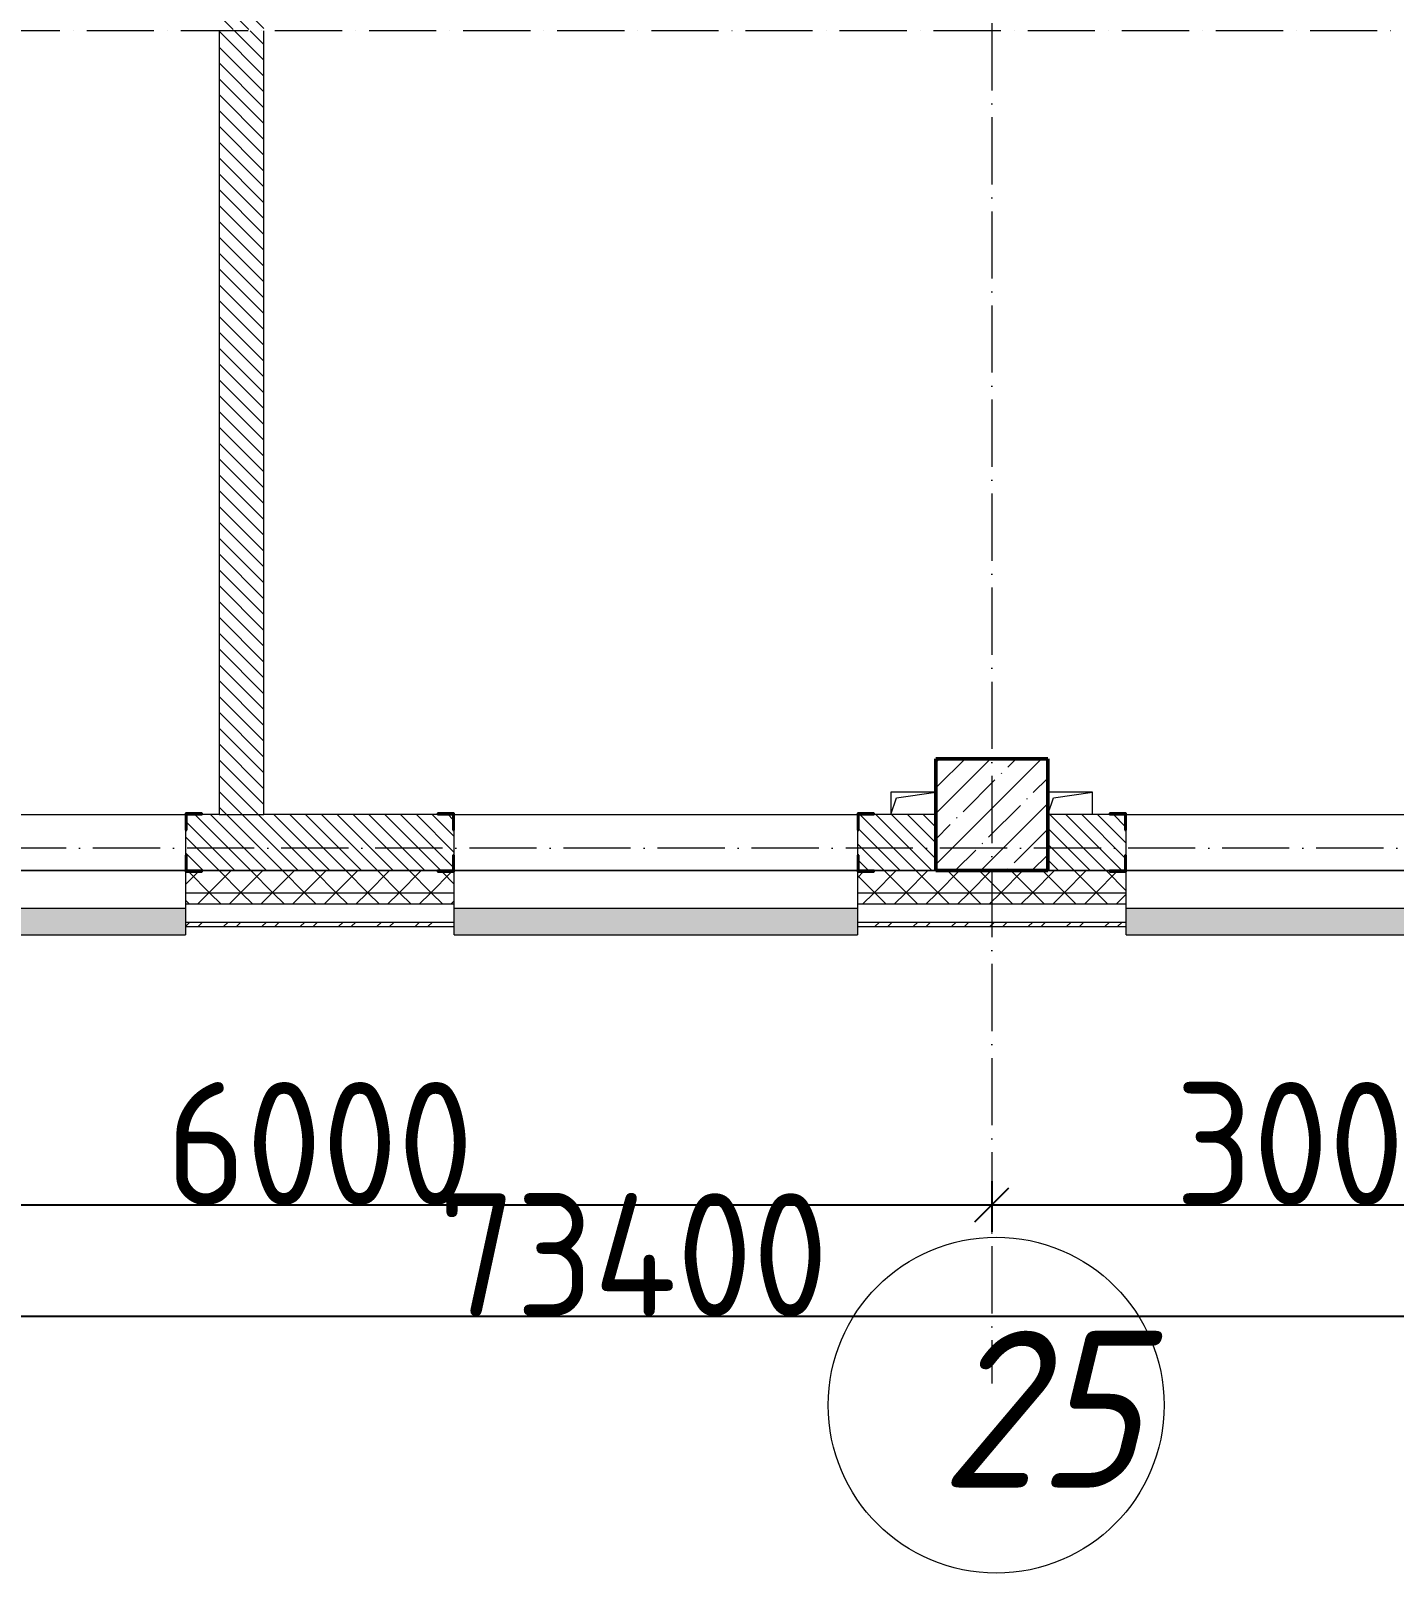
# Model space of a CAD drawing. Header units: millimetres. Extents: x -12989 to 629078, y -109036 to 555275.
# Drawn here: x 555170 to 561257, y -38472 to -31585 of the extents above; entities that cross this region are included whole.
import ezdxf

# ---------------------------------------------------------------- set-up
doc = ezdxf.new("R2010")
doc.units = ezdxf.units.MM
doc.linetypes.add('50_200_ШТРИХ_1Т_ш5_п1_п1_', pattern=[700, 500, -100, 0, -100])
for name, color, linetype, lineweight in [('A-____-____-DIMS', 7, 'Continuous', 9), ('A-GENM-____-MCUT', 7, 'Continuous', 25), ('A-GENM-____-OTLN', 7, 'Continuous', 9), ('A-GENM-____-OTLN-1', 7, 'Continuous', 25), ('A-GLAZ-____-OTLN', 7, 'Continuous', 9), ('A-WALL-____-MCUT', 7, 'Continuous', 13), ('A-WALL-____-MCUT-1', 7, 'Continuous', 9), ('A-WALL-____-OTLN', 7, 'Continuous', 9), ('A-WALL-____-PATT-1', 7, 'Continuous', 9), ('A-WALL-FNSH-MCUT-1', 7, 'Continuous', 9), ('S-COLS-____-MCUT', 7, 'Continuous', 50), ('S-COLS-____-OTLN', 7, 'Continuous', 9), ('S-GRID-____-IDEN', 7, 'Continuous', 9), ('S-GRID-____-OTLN-1', 7, '50_200_ШТРИХ_1Т_ш5_п1_п1_', 9)]:
    doc.layers.add(name, color=color, linetype=linetype, lineweight=lineweight)
doc.layers.add('A-GLAZ-____-OTLN-1', color=7, linetype='Continuous', lineweight=9, true_color=0xc0c0c0)
doc.styles.add('ISOCPEUR_I_9', font='isocpeui.ttf', dxfattribs={"width": 0.9, "height": 250})
doc.styles.add('СПДС', font='isocpeur.ttf', dxfattribs={"width": 0.9})
doc.dimstyles.new('ISO-2_5_0_9К_БОЛЬШОЙ_ОСИ', dxfattribs={"dimscale": 304.8, "dimtxt": 248.995294, "dimasz": 0.492126, "dimexe": 0.393701, "dimexo": 0, "dimgap": 0, "dimtad": 1, "dimdec": 0, "dimzin": 0, "dimdsep": 46, "dimtxsty": 'ISOCPEUR_I_9', "dimblk1": 'OBLIQUE', "dimblk2": 'OBLIQUE', "dimsah": 1, "dimcen": 0.09, "dimdle": 0.393701, "dimazin": 0, "dimtfac": 1, "dimtdec": 4, "dimtix": 1, "dimtmove": 0, "dimatfit": 3, "dimfxl": 1, "dimtvp": 1, "dimtolj": 1, "dimtzin": 0, "dimarcsym": 2})
pattern_1 = [(135, (523510.01, -90515.614), (-35.35534, -35.35534), [])]
pattern_2 = [(45, (523510.01, -90515.61), (-70.71068, 70.71068), []), (135, (523510.01, -90515.61), (-70.71068, -70.71068), [])]

# ---------------------------------------------------------------- blocks, each defined once
blk = doc.blocks.new('BSC_Колонна _Прямоугольная - 500х500-V14-АР1_План отверстий 3 этажа в осях 1-64_Ю-ЯЯ')
at = {"layer": 'S-COLS-____-OTLN'}
h = blk.add_hatch(dxfattribs=at)
h.set_pattern_fill('FP_21', color=256, style=0, pattern_type=2)
h.set_pattern_definition([(45, (-35950, -55431.04), (-114.04925, 114.04925), []), (45, (-35835.95, -55431.04), (-114.04925, 114.04925), [201.613, -40.323, 3.353, -36.97])])
h.paths.add_polyline_path([(-250, -250), (250, -250), (250, 250), (-250, 250), (-250, 177.9)], flags=0)
at = {"layer": 'S-COLS-____-MCUT'}
for p, q in [((250, 250), (-250, 250)), ((-250, 250), (-250, -250)), ((250, -250), (250, 250)), ((-250, -250), (250, -250))]:
    blk.add_line(p, q, dxfattribs=at)
blk = doc.blocks.new('Фахверк_СКБ_Уголок - 250_2700-27497298-АР1_План отверстий 3 этажа в осях 1-64_Ю-ЯЯ')
at = {"layer": 'A-GENM-____-MCUT'}
for p, q in [((200, 181), (125, 181)), ((125, 181), (125, 106)), ((131, 106), (131, 175)), ((131, 175), (200, 175)), ((200, 175), (200, 181)), ((125, 106), (131, 106)), ((131, -6), (125, -6)), ((125, -6), (125, -81)), ((131, -75), (131, -6)), ((125, -81), (200, -81)), ((200, -75), (131, -75)), ((200, -81), (200, -75))]:
    blk.add_line(p, q, dxfattribs=at)
blk = doc.blocks.new('AR_Отверстие прямоугольное _в плите_ - AR_Отверстие прямоугольное _в плите_-V178-АР1_План отверстий 3 этажа в осях 1-64_Ю-ЯЯ')
at = {"layer": 'A-GENM-____-OTLN'}
for p, q in [((100, 50), (-100, 50)), ((-100, -50), (-75, 25)), ((-75, 25), (100, 50)), ((100, -50), (100, 50))]:
    blk.add_line(p, q, dxfattribs=at)
blk = doc.blocks.new('AR_Отверстие прямоугольное _в плите_ - AR_Отверстие прямоугольное _в плите_-V185-АР1_План отверстий 3 этажа в осях 1-64_Ю-ЯЯ')
at = {"layer": 'A-GENM-____-OTLN'}
for p, q in [((100, 50), (-100, 50)), ((-100, 50), (-100, -50)), ((-100, -50), (-75, 25)), ((-75, 25), (100, 50))]:
    blk.add_line(p, q, dxfattribs=at)
blk = doc.blocks.new('Отлив_СКБ - Отлив витража_120_НВФ-31885687-АР1_План отверстий 3 этажа в осях 1-64_Ю-ЯЯ')
at = {"layer": 'A-GLAZ-____-OTLN-1'}
for points in [[(0, -2), (1800, -2), (1800, 0), (0, 0)], [(945, -120), (1800, -120), (1800, -2), (0, -2), (0, -120), (878.1, -120)]]:
    blk.add_hatch(color=256, dxfattribs=at).paths.add_polyline_path(points, flags=0)
at = {"layer": 'A-GLAZ-____-OTLN'}
for p, q in [((0, 0), (1800, 0)), ((1800, -2), (0, -2)), ((0, -120), (0, -83)), ((0, -120), (1800, -120)), ((1800, -83), (1800, -120))]:
    blk.add_line(p, q, dxfattribs=at)
blk = doc.blocks.new('Ось сетки - Круг_Ø6_00__ISO-2_5_0_9K_-25732049-АР1_План отверстий 3 этажа в осях 1-64_Ю-ЯЯ')
at = {"layer": 'S-GRID-____-IDEN'}
blk.add_circle((0, 0), 3, dxfattribs=at)
blk = doc.blocks.new('_Oblique')
at = {"color": 0, "linetype": 'ByBlock', "lineweight": -2}
blk.add_line((-0.5, -0.5), (0.5, 0.5), dxfattribs=at)
blk = doc.blocks.new('*D2966')
at = {"layer": 'A-____-____-DIMS', "color": 0, "lineweight": -2, "transparency": 16777216}
for p, q in [((313720.7, -33068.9), (313720.7, -33295)), ((319720.7, -33068.9), (319720.7, -33295)), ((313600.7, -33175), (319840.7, -33175))]:
    blk.add_line(p, q, dxfattribs=at)
at = {"layer": 'Defpoints', "color": 0, "transparency": 16777216}
for p in [(313720.7, -33068.9), (319720.7, -33068.9), (319720.7, -33175)]:
    blk.add_point(p, dxfattribs=at)
at = {"layer": 'A-____-____-DIMS', "color": 0, "lineweight": -2, "transparency": 16777216, "xscale": 150, "yscale": 150, "zscale": 150, "rotation": 180}
blk.add_blockref('_Oblique', (313720.7, -33175), dxfattribs=at)
at = {"layer": 'A-____-____-DIMS', "color": 0, "lineweight": -2, "transparency": 16777216, "xscale": 150, "yscale": 150, "zscale": 150}
blk.add_blockref('_Oblique', (319720.7, -33175), dxfattribs=at)
at = {"layer": 'A-____-____-DIMS', "color": 0, "transparency": 16777216, "insert": (316720.7, -32900.7), "char_height": 548.64, "attachment_point": 5, "style": 'СПДС'}
blk.add_mtext('\\A1;6000', dxfattribs=at)
blk = doc.blocks.new('*D2967')
at = {"layer": 'A-____-____-DIMS', "color": 0, "lineweight": -2, "transparency": 16777216}
for p, q in [((319720.7, -33068.9), (319720.7, -33295)), ((322720.7, -33068.9), (322720.7, -33295)), ((319600.7, -33175), (322840.7, -33175))]:
    blk.add_line(p, q, dxfattribs=at)
at = {"layer": 'Defpoints', "color": 0, "transparency": 16777216}
for p in [(319720.7, -33068.9), (322720.7, -33068.9), (322720.7, -33175)]:
    blk.add_point(p, dxfattribs=at)
at = {"layer": 'A-____-____-DIMS', "color": 0, "lineweight": -2, "transparency": 16777216, "xscale": 150, "yscale": 150, "zscale": 150, "rotation": 180}
blk.add_blockref('_Oblique', (319720.7, -33175), dxfattribs=at)
at = {"layer": 'A-____-____-DIMS', "color": 0, "lineweight": -2, "transparency": 16777216, "xscale": 150, "yscale": 150, "zscale": 150}
blk.add_blockref('_Oblique', (322720.7, -33175), dxfattribs=at)
at = {"layer": 'A-____-____-DIMS', "color": 0, "transparency": 16777216, "insert": (321220.7, -32900.7), "char_height": 548.64, "attachment_point": 5, "style": 'СПДС'}
blk.add_mtext('\\A1;3000', dxfattribs=at)
blk = doc.blocks.new('*D2979')
at = {"layer": 'A-____-____-DIMS', "color": 0, "lineweight": -2, "transparency": 16777216}
for p, q in [((281420.7, -33565.7), (281420.7, -33791.8)), ((354820.7, -33565.7), (354820.7, -33791.8)), ((281300.7, -33671.8), (354940.7, -33671.8))]:
    blk.add_line(p, q, dxfattribs=at)
at = {"layer": 'Defpoints', "color": 0, "transparency": 16777216}
for p in [(281420.7, -33565.7), (354820.7, -33565.7), (354820.7, -33671.8)]:
    blk.add_point(p, dxfattribs=at)
at = {"layer": 'A-____-____-DIMS', "color": 0, "lineweight": -2, "transparency": 16777216, "xscale": 150, "yscale": 150, "zscale": 150, "rotation": 180}
blk.add_blockref('_Oblique', (281420.7, -33671.8), dxfattribs=at)
at = {"layer": 'A-____-____-DIMS', "color": 0, "lineweight": -2, "transparency": 16777216, "xscale": 150, "yscale": 150, "zscale": 150}
blk.add_blockref('_Oblique', (354820.7, -33671.8), dxfattribs=at)
at = {"layer": 'A-____-____-DIMS', "color": 0, "transparency": 16777216, "insert": (318120.7, -33397.5), "char_height": 548.64, "attachment_point": 5, "style": 'СПДС'}
blk.add_mtext('\\A1;73400', dxfattribs=at)
blk = doc.blocks.new('3эт')
at = {"layer": 'S-GRID-____-OTLN-1', "color": 251, "ltscale": 0.6, "true_color": 0x636466}
for p, q in [((319720.7, 4029.4), (319720.7, -33971.9)), ((359250.7, -27932.4), (279101.9, -27932.4)), ((387845.1, -31582.4), (279101.9, -31582.4))]:
    blk.add_line(p, q, dxfattribs=at)
at = {"layer": 'S-GRID-____-IDEN', "xscale": 250, "yscale": 250, "zscale": 99.99999999999993, "rotation": 180}
blk.add_blockref('Ось сетки - Круг_Ø6_00__ISO-2_5_0_9K_-25732049-АР1_План отверстий 3 этажа в осях 1-64_Ю-ЯЯ', (319740.6, -34069.4), dxfattribs=at)
at = {"layer": 'S-GRID-____-IDEN', "insert": (319489.1, -33737), "char_height": 700, "width": 404.05, "attachment_point": 1, "style": 'ISOCPEUR_I_9'}
blk.add_mtext('25', dxfattribs=at)
at = {"layer": 'A-____-____-DIMS'}
for base, p1, p2, override, picture, middle in [((319720.7, -33175), (313720.7, -33068.9), (319720.7, -33068.9), {"dimtxt": 1.8, "dimpost": '<>', "dimtxsty": 'СПДС', "dimfxl": 6000}, '*D2966', (316720.7, -32900.7)), ((322720.7, -33175), (319720.7, -33068.9), (322720.7, -33068.9), {"dimtxt": 1.8, "dimpost": '<>', "dimtxsty": 'СПДС', "dimfxl": 3000}, '*D2967', (321220.7, -32900.7)), ((354820.7, -33671.8), (281420.7, -33565.7), (354820.7, -33565.7), {"dimtxt": 1.8, "dimpost": '<>', "dimtxsty": 'СПДС', "dimfxl": 73400}, '*D2979', (318120.7, -33397.5))]:
    dim = blk.add_linear_dim(base=base, p1=p1, p2=p2, dimstyle='ISO-2_5_0_9К_БОЛЬШОЙ_ОСИ', override=override, dxfattribs=at)
    dim.commit()
    dim.dimension.update_dxf_attribs({"geometry": picture, "text_midpoint": middle})

msp = doc.modelspace()

# ---------------------------------------------------------------- hatches: boundary and pattern name
at = {"layer": 'A-WALL-____-PATT-1'}
h = msp.add_hatch(dxfattribs=at)
h.set_pattern_fill('FP_9', color=256, style=0, pattern_type=2)
h.set_pattern_definition(pattern_1)
h.paths.add_polyline_path([(556210.0077, -35084.5723), (556210.0077, -31584.5723), (556141.0077, -31584.5723), (556141.0077, -31578.5723), (556210.0077, -31578.5723), (556210.0077, -27534.5723), (556010.0077, -27534.5723), (556010.0077, -31578.5723), (556079.0077, -31578.5723), (556079.0077, -31584.5723), (556010.0077, -31584.5723), (556010.0077, -35084.5723), (556194.071, -35084.5723)], flags=0)
h = msp.add_hatch(dxfattribs=at)
h.set_pattern_fill('FP_9', color=256, style=0, pattern_type=2)
h.set_pattern_definition(pattern_1)
h.paths.add_polyline_path([(557054.0077, -35334.5723), (557054.0077, -35265.5723), (557060.0077, -35265.5723), (557060.0077, -35153.5723), (557054.0077, -35153.5723), (557054.0077, -35084.5723), (555866.0077, -35084.5723), (555866.0077, -35153.5723), (555860.0077, -35153.5723), (555860.0077, -35265.5723), (555866.0077, -35265.5723), (555866.0077, -35334.5723), (556985.0077, -35334.5723)], flags=0)
h.paths.add_polyline_path([(558866.0077, -35334.5723), (559210.0077, -35334.5723), (559210.0077, -35084.5723), (558866.0077, -35084.5723), (558866.0077, -35153.5723), (558860.0077, -35153.5723), (558860.0077, -35265.5723), (558866.0077, -35265.5723)], flags=0)
h.paths.add_polyline_path([(553985.0077, -35334.5723), (554054.0077, -35334.5723), (554054.0077, -35265.5723), (554060.0077, -35265.5723), (554060.0077, -35153.5723), (554054.0077, -35153.5723), (554054.0077, -35084.5723), (553710.0077, -35084.5723), (553710.0077, -35334.5723)], flags=0)
h = msp.add_hatch(dxfattribs=at)
h.set_pattern_fill('FP_9', color=256, style=0, pattern_type=2)
h.set_pattern_definition(pattern_1)
h.paths.add_polyline_path([(562210.0077, -35334.5723), (562210.0077, -35084.5723), (561866.0077, -35084.5723), (561866.0077, -35153.5723), (561860.0077, -35153.5723), (561860.0077, -35265.5723), (561866.0077, -35265.5723), (561866.0077, -35334.5723), (561935.0077, -35334.5723)], flags=0)
h.paths.add_polyline_path([(559728.9996, -35334.5723), (560054.0077, -35334.5723), (560054.0077, -35265.5723), (560060.0077, -35265.5723), (560060.0077, -35153.5723), (560054.0077, -35153.5723), (560054.0077, -35084.5723), (559710.0077, -35084.5723), (559710.0077, -35334.5723)], flags=0)
h = msp.add_hatch(dxfattribs=at)
h.set_pattern_fill('FP_4', color=256, style=0, pattern_type=2)
h.set_pattern_definition(pattern_2)
h.paths.add_polyline_path([(597729.4818, -35434.5723), (597810.0077, -35434.5723), (597810.0077, -35334.5723), (591460.0077, -35334.5723), (591460.0077, -35434.5723), (594194.5532, -35434.5723)], flags=0)
h.paths.add_polyline_path([(587124.6961, -35434.5723), (587510.0077, -35434.5723), (587510.0077, -35340.5723), (587435.0077, -35340.5723), (587435.0077, -35334.5723), (586485.0077, -35334.5723), (586485.0077, -35340.5723), (586410.0077, -35340.5723), (586410.0077, -35434.5723), (586760.0077, -35434.5723)], flags=0)
h.paths.add_polyline_path([(588892.1604, -35434.5723), (590460.0077, -35434.5723), (590460.0077, -35334.5723), (588585.0077, -35334.5723), (588585.0077, -35340.5723), (588510.0077, -35340.5723), (588510.0077, -35434.5723)], flags=0)
h.paths.add_polyline_path([(583485.0077, -35434.5723), (584610.0077, -35434.5723), (584610.0077, -35340.5723), (584535.0077, -35340.5723), (584535.0077, -35334.5723), (583485.0077, -35334.5723), (583485.0077, -35340.5723), (583410.0077, -35340.5723), (583410.0077, -35434.5723), (583416.0077, -35434.5723)], flags=0)
h.paths.add_polyline_path([(581610.0077, -35434.5723), (581610.0077, -35340.5723), (581535.0077, -35340.5723), (581535.0077, -35334.5723), (580485.0077, -35334.5723), (580485.0077, -35340.5723), (580410.0077, -35340.5723), (580410.0077, -35434.5723), (580938.5711, -35434.5723)], flags=0)
h.paths.add_polyline_path([(577485.0077, -35434.5723), (578610.0077, -35434.5723), (578610.0077, -35340.5723), (578535.0077, -35340.5723), (578535.0077, -35334.5723), (577485.0077, -35334.5723), (577485.0077, -35340.5723), (577410.0077, -35340.5723), (577410.0077, -35434.5723)], flags=0)
h.paths.add_polyline_path([(575535.0077, -35434.5723), (575610.0077, -35434.5723), (575610.0077, -35340.5723), (575535.0077, -35340.5723), (575535.0077, -35334.5723), (574485.0077, -35334.5723), (574485.0077, -35340.5723), (574410.0077, -35340.5723), (574410.0077, -35434.5723), (574752.4461, -35434.5723)], flags=0)
h.paths.add_polyline_path([(571760.0077, -35434.5723), (572610.0077, -35434.5723), (572610.0077, -35340.5723), (572535.0077, -35340.5723), (572535.0077, -35334.5723), (571485.0077, -35334.5723), (571485.0077, -35340.5723), (571410.0077, -35340.5723), (571410.0077, -35434.5723), (571485.0077, -35434.5723)], flags=0)
h.paths.add_polyline_path([(569450.0532, -35434.5723), (569610.0077, -35434.5723), (569610.0077, -35340.5723), (569535.0077, -35340.5723), (569535.0077, -35334.5723), (567935.0077, -35334.5723), (567935.0077, -35340.5723), (567860.0077, -35340.5723), (567860.0077, -35434.5723), (568566.3211, -35434.5723)], flags=0)
h.paths.add_polyline_path([(565915.1246, -35434.5723), (566060.0077, -35434.5723), (566060.0077, -35340.5723), (565985.0077, -35340.5723), (565985.0077, -35334.5723), (564935.0077, -35334.5723), (564935.0077, -35340.5723), (564860.0077, -35340.5723), (564860.0077, -35434.5723)], flags=0)
h.paths.add_polyline_path([(563060.0077, -35434.5723), (563060.0077, -35340.5723), (562985.0077, -35340.5723), (562985.0077, -35334.5723), (561935.0077, -35334.5723), (561935.0077, -35340.5723), (561860.0077, -35340.5723), (561860.0077, -35434.5723), (562380.1961, -35434.5723)], flags=0)
h.paths.add_polyline_path([(559728.9996, -35434.5723), (560060.0077, -35434.5723), (560060.0077, -35340.5723), (559985.0077, -35340.5723), (559985.0077, -35334.5723), (558935.0077, -35334.5723), (558935.0077, -35340.5723), (558860.0077, -35340.5723), (558860.0077, -35434.5723), (559287.1336, -35434.5723)], flags=0)
h.paths.add_polyline_path([(555935.0077, -35434.5723), (557060.0077, -35434.5723), (557060.0077, -35340.5723), (556985.0077, -35340.5723), (556985.0077, -35334.5723), (555935.0077, -35334.5723), (555935.0077, -35340.5723), (555860.0077, -35340.5723), (555860.0077, -35434.5723), (555866.0077, -35434.5723)], flags=0)
h.paths.add_polyline_path([(552860.0077, -35434.5723), (554060.0077, -35434.5723), (554060.0077, -35340.5723), (553985.0077, -35340.5723), (553985.0077, -35334.5723), (552935.0077, -35334.5723), (552935.0077, -35340.5723), (552860.0077, -35340.5723)], flags=0)
h.paths.add_polyline_path([(551060.0077, -35434.5723), (551060.0077, -35340.5723), (550985.0077, -35340.5723), (550985.0077, -35334.5723), (549935.0077, -35334.5723), (549935.0077, -35340.5723), (549860.0077, -35340.5723), (549860.0077, -35434.5723), (550891.6782, -35434.5723)], flags=0)
h.paths.add_polyline_path([(546935.0077, -35434.5723), (548060.0077, -35434.5723), (548060.0077, -35340.5723), (547985.0077, -35340.5723), (547985.0077, -35334.5723), (546935.0077, -35334.5723), (546935.0077, -35340.5723), (546860.0077, -35340.5723), (546860.0077, -35434.5723), (546866.0077, -35434.5723)], flags=0)
h.paths.add_polyline_path([(545060.0077, -35434.5723), (545060.0077, -35340.5723), (544985.0077, -35340.5723), (544985.0077, -35334.5723), (543935.0077, -35334.5723), (543935.0077, -35340.5723), (543860.0077, -35340.5723), (543860.0077, -35434.5723), (544985.0077, -35434.5723)], flags=0)
h.paths.add_polyline_path([(541710.0077, -35434.5723), (542060.0077, -35434.5723), (542060.0077, -35340.5723), (541985.0077, -35340.5723), (541985.0077, -35334.5723), (540935.0077, -35334.5723), (540935.0077, -35340.5723), (540860.0077, -35340.5723), (540860.0077, -35434.5723), (541210.0077, -35434.5723)], flags=0)
h.paths.add_polyline_path([(539860.0077, -35434.5723), (539860.0077, -35340.5723), (539785.0077, -35340.5723), (539785.0077, -35334.5723), (530060.0077, -35334.5723), (530060.0077, -35434.5723), (539403.1603, -35434.5723)], flags=0)
h.paths.add_polyline_path([(529060.0077, -35434.5723), (529060.0077, -35334.5723), (521060.0077, -35334.5723), (521060.0077, -35434.5723), (527030.9103, -35434.5723)], flags=0)
h = msp.add_hatch(dxfattribs=at)
h.set_pattern_fill('FP_4', color=256, style=0, pattern_type=2)
h.set_pattern_definition(pattern_2)
h.paths.add_polyline_path([(597810.0077, -35484.5723), (597810.0077, -35434.5723), (591460.0077, -35434.5723), (591460.0077, -35484.5723), (597729.4818, -35484.5723)], flags=0)
h.paths.add_polyline_path([(590460.0077, -35484.5723), (590460.0077, -35434.5723), (588510.0077, -35434.5723), (588510.0077, -35484.5723), (588892.1604, -35484.5723)], flags=0)
h.paths.add_polyline_path([(584610.0077, -35484.5723), (584610.0077, -35434.5723), (583410.0077, -35434.5723), (583410.0077, -35484.5723), (583589.7675, -35484.5723)], flags=0)
h.paths.add_polyline_path([(587124.6961, -35484.5723), (587510.0077, -35484.5723), (587510.0077, -35434.5723), (586410.0077, -35434.5723), (586410.0077, -35484.5723)], flags=0)
h.paths.add_polyline_path([(580938.5711, -35484.5723), (581610.0077, -35484.5723), (581610.0077, -35434.5723), (580410.0077, -35434.5723), (580410.0077, -35484.5723)], flags=0)
h.paths.add_polyline_path([(578610.0077, -35484.5723), (578610.0077, -35434.5723), (577410.0077, -35434.5723), (577410.0077, -35484.5723), (578287.3746, -35484.5723)], flags=0)
h.paths.add_polyline_path([(575610.0077, -35484.5723), (575610.0077, -35434.5723), (574410.0077, -35434.5723), (574410.0077, -35484.5723), (574752.4461, -35484.5723)], flags=0)
h.paths.add_polyline_path([(572610.0077, -35484.5723), (572610.0077, -35434.5723), (571410.0077, -35434.5723), (571410.0077, -35484.5723), (572101.2496, -35484.5723)], flags=0)
h.paths.add_polyline_path([(569610.0077, -35484.5723), (569610.0077, -35434.5723), (567860.0077, -35434.5723), (567860.0077, -35484.5723), (569450.0532, -35484.5723)], flags=0)
h.paths.add_polyline_path([(566060.0077, -35484.5723), (566060.0077, -35434.5723), (564860.0077, -35434.5723), (564860.0077, -35484.5723), (565915.1246, -35484.5723)], flags=0)
h.paths.add_polyline_path([(563060.0077, -35484.5723), (563060.0077, -35434.5723), (561860.0077, -35434.5723), (561860.0077, -35484.5723), (562380.1961, -35484.5723)], flags=0)
h.paths.add_polyline_path([(560060.0077, -35484.5723), (560060.0077, -35434.5723), (558860.0077, -35434.5723), (558860.0077, -35484.5723), (559728.9996, -35484.5723)], flags=0)
h.paths.add_polyline_path([(555860.0077, -35484.5723), (557060.0077, -35484.5723), (557060.0077, -35434.5723), (555860.0077, -35434.5723)], flags=0)
h.paths.add_polyline_path([(553542.8746, -35484.5723), (554060.0077, -35484.5723), (554060.0077, -35434.5723), (552860.0077, -35434.5723), (552860.0077, -35484.5723)], flags=0)
h.paths.add_polyline_path([(550891.6782, -35484.5723), (551060.0077, -35484.5723), (551060.0077, -35434.5723), (549860.0077, -35434.5723), (549860.0077, -35484.5723), (550007.946, -35484.5723)], flags=0)
h.paths.add_polyline_path([(548060.0077, -35484.5723), (548060.0077, -35434.5723), (546860.0077, -35434.5723), (546860.0077, -35484.5723), (547356.7496, -35484.5723)], flags=0)
h.paths.add_polyline_path([(544705.5532, -35484.5723), (545060.0077, -35484.5723), (545060.0077, -35434.5723), (543860.0077, -35434.5723), (543860.0077, -35484.5723)], flags=0)
h.paths.add_polyline_path([(542054.3567, -35484.5723), (542060.0077, -35484.5723), (542060.0077, -35434.5723), (540860.0077, -35434.5723), (540860.0077, -35484.5723), (541170.6246, -35484.5723)], flags=0)
h.paths.add_polyline_path([(539403.1603, -35484.5723), (539860.0077, -35484.5723), (539860.0077, -35434.5723), (530060.0077, -35434.5723), (530060.0077, -35484.5723), (537635.696, -35484.5723)], flags=0)
h.paths.add_polyline_path([(529060.0077, -35484.5723), (529060.0077, -35434.5723), (520960.0077, -35434.5723), (520960.0077, -35484.5723), (527030.9103, -35484.5723)], flags=0)
h = msp.add_hatch(dxfattribs=at)
h.set_pattern_fill('FP_6', color=256, style=0, pattern_type=2)
h.set_pattern_definition([(45, (523510.01, -90515.61), (-85.53659, 85.53659), []), (45, (523567.03, -90515.61), (-85.53659, 85.53659), [])])
h.paths.add_polyline_path([(568566.3211, -35584.5723), (568725.0077, -35584.5723), (568725.0077, -35564.5723), (567860.0077, -35564.5723), (567860.0077, -35584.5723)], flags=0)
h.paths.add_polyline_path([(566060.0077, -35584.5723), (566060.0077, -35564.5723), (564860.0077, -35564.5723), (564860.0077, -35584.5723), (565915.1246, -35584.5723)], flags=0)
h.paths.add_polyline_path([(563060.0077, -35584.5723), (563060.0077, -35564.5723), (561860.0077, -35564.5723), (561860.0077, -35584.5723), (562380.1961, -35584.5723)], flags=0)
h.paths.add_polyline_path([(560060.0077, -35584.5723), (560060.0077, -35564.5723), (558860.0077, -35564.5723), (558860.0077, -35584.5723), (559728.9996, -35584.5723)], flags=0)
h.paths.add_polyline_path([(557060.0077, -35584.5723), (557060.0077, -35564.5723), (555860.0077, -35564.5723), (555860.0077, -35584.5723), (556194.071, -35584.5723)], flags=0)
h.paths.add_polyline_path([(553542.8746, -35584.5723), (554060.0077, -35584.5723), (554060.0077, -35564.5723), (552860.0077, -35564.5723), (552860.0077, -35584.5723)], flags=0)
h.paths.add_polyline_path([(550891.6782, -35584.5723), (551060.0077, -35584.5723), (551060.0077, -35564.5723), (549860.0077, -35564.5723), (549860.0077, -35584.5723), (550007.946, -35584.5723)], flags=0)
h.paths.add_polyline_path([(546860.0077, -35584.5723), (548060.0077, -35584.5723), (548060.0077, -35564.5723), (546860.0077, -35564.5723)], flags=0)
h.paths.add_polyline_path([(543860.0077, -35584.5723), (545060.0077, -35584.5723), (545060.0077, -35564.5723), (543860.0077, -35564.5723)], flags=0)
h.paths.add_polyline_path([(540860.0077, -35584.5723), (542060.0077, -35584.5723), (542060.0077, -35564.5723), (540860.0077, -35564.5723)], flags=0)
h.paths.add_polyline_path([(539860.0077, -35584.5723), (539860.0077, -35564.5723), (530060.0077, -35564.5723), (530060.0077, -35584.5723), (539403.1603, -35584.5723)], flags=0)
h.paths.add_polyline_path([(529060.0077, -35584.5723), (529060.0077, -35564.5723), (520830.0077, -35564.5723), (520830.0077, -35584.5723), (527030.9103, -35584.5723)], flags=0)

# ---------------------------------------------------------------- linework, layer by layer
at = {"layer": 'A-WALL-____-MCUT'}
for p, q in [((556010.0077, -31584.5723), (556010.0077, -35084.5723)), ((556210.0077, -35084.5723), (556210.0077, -31584.5723)), ((556010.0077, -35084.5723), (555935.0077, -35084.5723)), ((556985.0077, -35084.5723), (556210.0077, -35084.5723)), ((559210.0077, -35084.5723), (558935.0077, -35084.5723)), ((559985.0077, -35084.5723), (559710.0077, -35084.5723)), ((555860.0077, -35153.5723), (555860.0077, -35265.5723)), ((557060.0077, -35265.5723), (557060.0077, -35153.5723)), ((558860.0077, -35153.5723), (558860.0077, -35265.5723)), ((560060.0077, -35265.5723), (560060.0077, -35153.5723)), ((555860.0077, -35340.5723), (555860.0077, -35564.5723)), ((557060.0077, -35564.5723), (557060.0077, -35340.5723)), ((558860.0077, -35340.5723), (558860.0077, -35564.5723)), ((560060.0077, -35564.5723), (560060.0077, -35340.5723)), ((555860.0077, -35564.5723), (557060.0077, -35564.5723)), ((558860.0077, -35564.5723), (560060.0077, -35564.5723))]:
    msp.add_line(p, q, dxfattribs=at)
at = {"layer": 'A-WALL-____-MCUT-1'}
for p, q in [((556010.0077, -35084.5723), (556210.0077, -35084.5723)), ((556985.0077, -35334.5723), (555935.0077, -35334.5723)), ((555935.0077, -35334.5723), (556985.0077, -35334.5723)), ((559210.0077, -35334.5723), (558935.0077, -35334.5723)), ((558935.0077, -35334.5723), (559210.0077, -35334.5723)), ((559985.0077, -35334.5723), (559710.0077, -35334.5723)), ((559710.0077, -35334.5723), (559985.0077, -35334.5723)), ((557060.0077, -35434.5723), (555860.0077, -35434.5723)), ((560060.0077, -35434.5723), (558860.0077, -35434.5723)), ((557060.0077, -35484.5723), (555860.0077, -35484.5723)), ((560060.0077, -35484.5723), (558860.0077, -35484.5723))]:
    msp.add_line(p, q, dxfattribs=at)
at = {"layer": 'A-WALL-____-OTLN'}
for p, q in [((554060.0077, -35084.5723), (555860.0077, -35084.5723)), ((557060.0077, -35084.5723), (558860.0077, -35084.5723)), ((560060.0077, -35084.5723), (561860.0077, -35084.5723)), ((554060.0077, -35334.5723), (555860.0077, -35334.5723)), ((555860.0077, -35334.5723), (554060.0077, -35334.5723)), ((557060.0077, -35334.5723), (558860.0077, -35334.5723)), ((558860.0077, -35334.5723), (557060.0077, -35334.5723)), ((560060.0077, -35334.5723), (561860.0077, -35334.5723)), ((561860.0077, -35334.5723), (560060.0077, -35334.5723))]:
    msp.add_line(p, q, dxfattribs=at)
at = {"layer": 'A-WALL-FNSH-MCUT-1'}
for p, q in [((555860.0077, -35564.5723), (555860.0077, -35584.5723)), ((555860.0077, -35584.5723), (557060.0077, -35584.5723)), ((557060.0077, -35584.5723), (557060.0077, -35564.5723)), ((558860.0077, -35564.5723), (558860.0077, -35584.5723)), ((558860.0077, -35584.5723), (560060.0077, -35584.5723)), ((560060.0077, -35584.5723), (560060.0077, -35564.5723))]:
    msp.add_line(p, q, dxfattribs=at)

# ---------------------------------------------------------------- block references
msp.add_blockref('3эт', (239739.3002, -3652.1582))
at = {"layer": 'A-GENM-____-OTLN'}
for name, p in [('AR_Отверстие прямоугольное _в плите_ - AR_Отверстие прямоугольное _в плите_-V185-АР1_План отверстий 3 этажа в осях 1-64_Ю-ЯЯ', (559110.0077, -35034.5723)), ('AR_Отверстие прямоугольное _в плите_ - AR_Отверстие прямоугольное _в плите_-V178-АР1_План отверстий 3 этажа в осях 1-64_Ю-ЯЯ', (559810.0077, -35034.5723))]:
    msp.add_blockref(name, p, dxfattribs=at)
at = {"layer": 'A-GENM-____-OTLN-1'}
for p in [(555735.0077, -35259.5723), (558735.0077, -35259.5723)]:
    msp.add_blockref('Фахверк_СКБ_Уголок - 250_2700-27497298-АР1_План отверстий 3 этажа в осях 1-64_Ю-ЯЯ', p, dxfattribs=at)
at = {"layer": 'A-GENM-____-OTLN-1', "rotation": 180}
for p in [(557185.0077, -35159.5723), (560185.0077, -35159.5723)]:
    msp.add_blockref('Фахверк_СКБ_Уголок - 250_2700-27497298-АР1_План отверстий 3 этажа в осях 1-64_Ю-ЯЯ', p, dxfattribs=at)
at = {"layer": 'A-GLAZ-____-OTLN'}
for p in [(554060.0077, -35501.5723), (557060.0077, -35501.5723), (560060.0077, -35501.5723)]:
    msp.add_blockref('Отлив_СКБ - Отлив витража_120_НВФ-31885687-АР1_План отверстий 3 этажа в осях 1-64_Ю-ЯЯ', p, dxfattribs=at)
at = {"layer": 'S-COLS-____-OTLN'}
msp.add_blockref('BSC_Колонна _Прямоугольная - 500х500-V14-АР1_План отверстий 3 этажа в осях 1-64_Ю-ЯЯ', (559460.0077, -35084.5723), dxfattribs=at)

doc.saveas('drawing.dxf')
